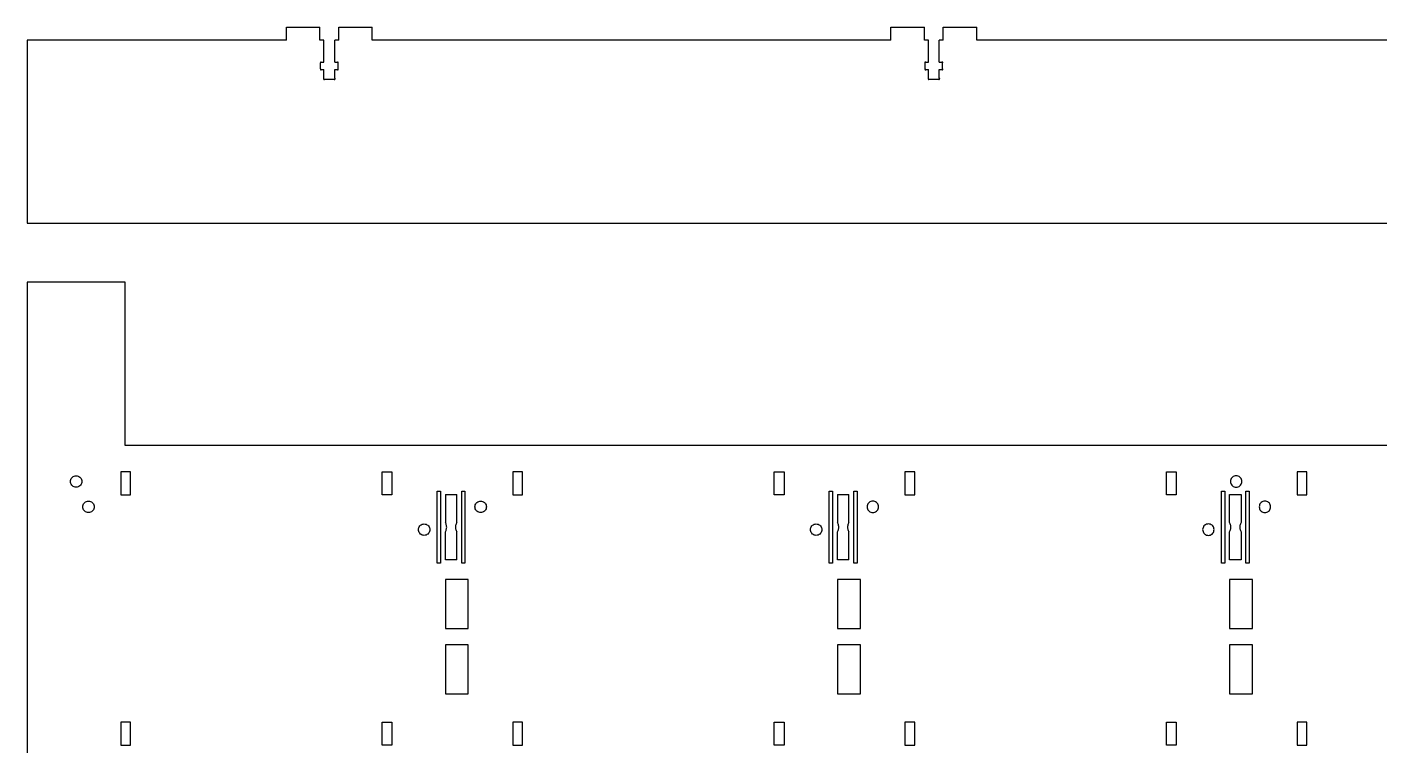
# Model space of a CAD drawing. Extents: x 0 to 1890, y 0 to 1229.
# Drawn here: x 0 to 414, y 696.1 to 916 of the extents above; entities that cross this region are included whole.
import ezdxf

# ---------------------------------------------------------------- set-up
doc = ezdxf.new("R2010")
doc.units = 0
doc.layers.get('0').update_dxf_attribs({"linetype": 'CONTINUOUS'})

msp = doc.modelspace()

# ---------------------------------------------------------------- linework, layer by layer
at = {"color": 7}
for points in [[(79.366627, 911.999731), (79.366627, 915.999754)], [(79.366627, 915.999754), (89.633326, 915.999754)], [(89.633326, 911.999731), (89.633326, 915.999754)], [(95.366623, 915.999754), (105.633321, 915.999754)], [(95.366623, 911.999731), (95.366623, 915.999754)], [(264.366576, 911.999731), (105.633321, 911.999731), (105.633321, 915.999754)], [(264.366576, 915.999754), (274.633269, 915.999754)], [(264.366576, 911.999731), (264.366576, 915.999754)], [(275.036653, 905.233041), (275.83326, 905.233041), (275.83326, 911.999731), (274.633269, 911.999731), (274.633269, 915.999754)], [(280.366577, 915.999754), (290.63328, 915.999754)], [(280.366577, 911.999731), (280.366577, 915.999754)], [(449.366514, 911.999731), (290.63328, 911.999731), (290.63328, 915.999754)], [(0, 911.999731), (0, 855.999758)], [(79.366627, 911.999731), (0, 911.999731)], [(90.833325, 911.999731), (89.633326, 911.999731)], [(90.833325, 905.233041), (90.833325, 911.999731)], [(95.366623, 911.999731), (94.166624, 911.999731)], [(94.166624, 905.233041), (94.166624, 911.999731)], [(280.366577, 911.999731), (279.166559, 911.999731)], [(279.166559, 905.233041), (279.166559, 911.999731)], [(89.833324, 903.203132), (89.833324, 905.029656)], [(90.036707, 905.233041), (90.833325, 905.233041)], [(90.036707, 902.999746), (90.833325, 902.999746)], [(90.833325, 900.403312), (90.833325, 902.999746)], [(94.166624, 905.233041), (94.963242, 905.233041)], [(94.166624, 902.999746), (94.963242, 902.999746)], [(94.166624, 900.403312), (94.166624, 902.999746)], [(95.166624, 903.203132), (95.166624, 905.029656)], [(274.833267, 903.203132), (274.833267, 905.029656)], [(275.036653, 902.999746), (275.83326, 902.999746)], [(275.83326, 900.403312), (275.83326, 902.999746)], [(279.166559, 905.233041), (279.963193, 905.233041)], [(279.166559, 902.999746), (279.963193, 902.999746)], [(279.166559, 900.403312), (279.166559, 902.999746)], [(280.166578, 903.203132), (280.166578, 905.029656)], [(91.136884, 900.099755), (93.863065, 900.099755)], [(276.136843, 900.099755), (278.863003, 900.099755)], [(0, 855.999758), (739.999794, 855.999758)], [(29.999992, 837.999762), (0, 837.999762), (0, 472.999867)], [(29.999992, 787.999771), (29.999992, 837.999762)], [(709.99981, 787.999771), (29.999992, 787.999771)], [(28.654991, 779.909793), (28.654991, 772.909794), (31.654992, 772.909794)], [(31.654992, 779.909793), (28.654991, 779.909793)], [(31.654992, 772.909794), (31.654992, 779.909793)], [(108.65497, 772.909794), (108.65497, 779.909793)], [(108.65497, 779.909793), (111.654969, 779.909793), (111.654969, 772.909794)], [(148.654958, 779.909793), (148.654958, 772.909794), (151.654957, 772.909794)], [(151.654957, 779.909793), (148.654958, 779.909793)], [(151.654957, 772.909794), (151.654957, 779.909793)], [(228.654935, 772.909794), (228.654935, 779.909793)], [(228.654935, 779.909793), (231.654936, 779.909793), (231.654936, 772.909794)], [(268.654931, 779.909793), (268.654931, 772.909794), (271.654935, 772.909794)], [(271.654935, 779.909793), (268.654931, 779.909793)], [(271.654935, 772.909794), (271.654935, 779.909793)], [(348.654907, 772.909794), (348.654907, 779.909793)], [(348.654907, 779.909793), (351.654911, 779.909793), (351.654911, 772.909794)], [(388.654895, 779.909793), (388.654895, 772.909794), (391.654899, 772.909794)], [(391.654899, 779.909793), (388.654895, 779.909793)], [(391.654899, 772.909794), (391.654899, 779.909793)], [(111.654969, 772.909794), (108.65497, 772.909794)], [(125.499965, 773.999771), (126.499966, 773.999771)], [(126.499966, 751.999779), (125.499965, 751.999779), (125.499965, 773.999771)], [(126.499966, 773.999771), (126.499966, 751.999779)], [(127.999965, 772.999778), (131.499962, 772.999778)], [(127.999965, 772.999778), (127.999965, 764.469482)], [(131.499962, 764.469482), (131.499962, 772.999778)], [(132.999961, 773.999771), (133.999962, 773.999771)], [(133.999962, 751.999779), (132.999961, 751.999779), (132.999961, 773.999771)], [(133.999962, 773.999771), (133.999962, 751.999779)], [(231.654936, 772.909794), (228.654935, 772.909794)], [(245.499932, 773.999771), (246.49993, 773.999771)], [(246.49993, 751.999779), (245.499932, 751.999779), (245.499932, 773.999771)], [(246.49993, 773.999771), (246.49993, 751.999779)], [(247.999932, 772.999778), (251.499929, 772.999778)], [(247.999932, 772.999778), (247.999932, 764.469482)], [(251.499929, 764.469482), (251.499929, 772.999778)], [(252.999928, 773.999771), (253.999929, 773.999771)], [(253.999929, 751.999779), (252.999928, 751.999779), (252.999928, 773.999771)], [(253.999929, 773.999771), (253.999929, 751.999779)], [(351.654911, 772.909794), (348.654907, 772.909794)], [(365.499891, 773.999771), (366.49991, 773.999771)], [(366.49991, 751.999779), (365.499891, 751.999779), (365.499891, 773.999771)], [(366.49991, 773.999771), (366.49991, 751.999779)], [(367.999886, 772.999778), (371.499899, 772.999778)], [(367.999886, 764.469482), (367.999886, 772.999778)], [(371.499899, 772.999778), (371.499899, 764.469482)], [(372.999901, 773.999771), (373.999893, 773.999771)], [(373.999893, 751.999779), (372.999901, 751.999779), (372.999901, 773.999771)], [(373.999893, 773.999771), (373.999893, 751.999779)], [(131.499962, 752.999797), (127.999965, 752.999797), (127.999965, 761.530094)], [(131.499962, 752.999797), (131.499962, 761.530094)], [(251.499929, 752.999797), (247.999932, 752.999797), (247.999932, 761.530094)], [(251.499929, 752.999797), (251.499929, 761.530094)], [(371.499899, 761.530094), (371.499899, 752.999797), (367.999886, 752.999797)], [(367.999886, 752.999797), (367.999886, 761.530094)], [(134.999962, 746.99979), (127.999965, 746.99979), (127.999965, 731.999798)], [(134.999962, 731.999798), (134.999962, 746.99979)], [(254.999929, 746.99979), (247.999932, 746.99979), (247.999932, 731.999798)], [(254.999929, 731.999798), (254.999929, 746.99979)], [(374.999886, 746.99979), (367.999886, 746.99979), (367.999886, 731.999798)], [(374.999886, 731.999798), (374.999886, 746.99979)], [(127.999965, 731.999798), (134.999962, 731.999798)], [(247.999932, 731.999798), (254.999929, 731.999798)], [(367.999886, 731.999798), (374.999886, 731.999798)], [(134.999962, 726.999809), (127.999965, 726.999809), (127.999965, 711.99979)], [(134.999962, 711.99979), (134.999962, 726.999809)], [(254.999929, 726.999809), (247.999932, 726.999809), (247.999932, 711.99979)], [(254.999929, 711.99979), (254.999929, 726.999809)], [(374.999886, 726.999809), (367.999886, 726.999809), (367.999886, 711.99979)], [(374.999886, 711.99979), (374.999886, 726.999809)], [(127.999965, 711.99979), (134.999962, 711.99979)], [(247.999932, 711.99979), (254.999929, 711.99979)], [(367.999886, 711.99979), (374.999886, 711.99979)], [(28.654991, 703.309791), (28.654991, 696.309818), (31.654992, 696.309818)], [(31.654992, 703.309791), (28.654991, 703.309791)], [(31.654992, 696.309818), (31.654992, 703.309791)], [(108.65497, 696.309818), (108.65497, 703.309791)], [(108.65497, 703.309791), (111.654969, 703.309791), (111.654969, 696.309818)], [(148.654958, 703.309791), (148.654958, 696.309818), (151.654957, 696.309818)], [(151.654957, 703.309791), (148.654958, 703.309791)], [(151.654957, 696.309818), (151.654957, 703.309791)], [(228.654935, 696.309818), (228.654935, 703.309791)], [(228.654935, 703.309791), (231.654936, 703.309791), (231.654936, 696.309818)], [(268.654931, 703.309791), (268.654931, 696.309818), (271.654935, 696.309818)], [(271.654935, 703.309791), (268.654931, 703.309791)], [(271.654935, 696.309818), (271.654935, 703.309791)], [(348.654907, 696.309818), (348.654907, 703.309791)], [(348.654907, 703.309791), (351.654911, 703.309791), (351.654911, 696.309818)], [(388.654895, 703.309791), (388.654895, 696.309818), (391.654899, 696.309818)], [(391.654899, 703.309791), (388.654895, 703.309791)], [(391.654899, 696.309818), (391.654899, 703.309791)], [(111.654969, 696.309818), (108.65497, 696.309818)], [(231.654936, 696.309818), (228.654935, 696.309818)], [(351.654911, 696.309818), (348.654907, 696.309818)]]:
    msp.add_lwpolyline(points, dxfattribs=at)
for points in [[(16.749995, 776.999774)], [(371.7499, 776.999774)], [(20.559994, 769.219783)], [(140.55996, 769.219783)], [(260.559926, 769.219783)], [(380.559891, 769.219783)], [(123.249965, 762.239786)], [(243.249932, 762.239786)], [(363.249898, 762.239786)]]:
    msp.add_lwpolyline(points, close=True, dxfattribs=at)
for points, knots in [([(89.907767, 905.307495), (89.885951, 905.304687), (89.842789, 905.299133), (89.79007, 905.257081), (89.759179, 905.198414), (89.756599, 905.132162), (89.781231, 905.069384), (89.815834, 905.042994), (89.833324, 905.029656)], [0, 0, 0, 0, 0.064927, 0.128453, 0.193379, 0.258306, 0.321832, 0.386759, 0.386759, 0.386759, 0.386759]), ([(89.833324, 903.203132), (89.816928, 903.190851), (89.784447, 903.166522), (89.759012, 903.109245), (89.75694, 903.047676), (89.779935, 902.990059), (89.823634, 902.94636), (89.881251, 902.923364), (89.942819, 902.925436), (90.000097, 902.950869), (90.024426, 902.98335), (90.036707, 902.999746)], [0, 0, 0, 0, 0.0606, 0.120047, 0.180647, 0.241247, 0.300694, 0.361294, 0.421894, 0.481341, 0.541941, 0.541941, 0.541941, 0.541941]), ([(90.036707, 905.233041), (90.026462, 905.247158), (90.00612, 905.275192), (89.959564, 905.302075), (89.925116, 905.305679), (89.907767, 905.307495)], [0, 0, 0, 0, 0.051958, 0.103172, 0.15513, 0.15513, 0.15513, 0.15513]), ([(95.092181, 905.307495), (95.074833, 905.305679), (95.040385, 905.302075), (94.993829, 905.275192), (94.973486, 905.247158), (94.963242, 905.233041)], [0, 0, 0, 0, 0.051958, 0.103172, 0.15513, 0.15513, 0.15513, 0.15513]), ([(94.963242, 902.999746), (94.975523, 902.98335), (94.999852, 902.950869), (95.057129, 902.925436), (95.118698, 902.923364), (95.176315, 902.94636), (95.220014, 902.990059), (95.243009, 903.047676), (95.240936, 903.109245), (95.215502, 903.166522), (95.183021, 903.190851), (95.166624, 903.203132)], [0, 0, 0, 0, 0.0606, 0.120047, 0.180647, 0.241247, 0.300694, 0.361294, 0.421894, 0.481341, 0.541941, 0.541941, 0.541941, 0.541941]), ([(95.166624, 905.029656), (95.184114, 905.042994), (95.218717, 905.069384), (95.243349, 905.132162), (95.24077, 905.198414), (95.209879, 905.257081), (95.157159, 905.299133), (95.113997, 905.304687), (95.092181, 905.307495)], [0, 0, 0, 0, 0.064927, 0.128453, 0.193379, 0.258306, 0.321832, 0.386759, 0.386759, 0.386759, 0.386759]), ([(274.907721, 905.307495), (274.885904, 905.304689), (274.842741, 905.299138), (274.790017, 905.257087), (274.759123, 905.19842), (274.756541, 905.132166), (274.781173, 905.069386), (274.815777, 905.042995), (274.833267, 905.029656)], [0, 0, 0, 0, 0.064928, 0.128456, 0.193385, 0.258313, 0.321841, 0.386769, 0.386769, 0.386769, 0.386769]), ([(274.833267, 903.203132), (274.816872, 903.19085), (274.784392, 903.166521), (274.758959, 903.109244), (274.756888, 903.047676), (274.779883, 902.99006), (274.823581, 902.946362), (274.881197, 902.923367), (274.942765, 902.925438), (275.000042, 902.950871), (275.024371, 902.98335), (275.036653, 902.999746)], [0, 0, 0, 0, 0.060599, 0.120045, 0.180645, 0.241244, 0.30069, 0.361289, 0.421889, 0.481335, 0.541934, 0.541934, 0.541934, 0.541934]), ([(275.036653, 905.233041), (275.026409, 905.247158), (275.006067, 905.27519), (274.959515, 905.302072), (274.925069, 905.305678), (274.907721, 905.307495)], [0, 0, 0, 0, 0.051955, 0.103167, 0.155123, 0.155123, 0.155123, 0.155123]), ([(280.092124, 905.307495), (280.074777, 905.305678), (280.040331, 905.302072), (279.993778, 905.27519), (279.973437, 905.247158), (279.963193, 905.233041)], [0, 0, 0, 0, 0.051955, 0.103167, 0.155123, 0.155123, 0.155123, 0.155123]), ([(279.963193, 902.999746), (279.975474, 902.98335), (279.999803, 902.950871), (280.05708, 902.925438), (280.118648, 902.923367), (280.176264, 902.946362), (280.219963, 902.99006), (280.242958, 903.047676), (280.240887, 903.109244), (280.215454, 903.166521), (280.182974, 903.19085), (280.166578, 903.203132)], [0, 0, 0, 0, 0.060599, 0.120045, 0.180645, 0.241244, 0.30069, 0.361289, 0.421889, 0.481335, 0.541934, 0.541934, 0.541934, 0.541934]), ([(280.166578, 905.029656), (280.184069, 905.042995), (280.218672, 905.069386), (280.243304, 905.132166), (280.240722, 905.19842), (280.209828, 905.257087), (280.157105, 905.299138), (280.113941, 905.304689), (280.092124, 905.307495)], [0, 0, 0, 0, 0.064928, 0.128456, 0.193385, 0.258313, 0.321841, 0.386769, 0.386769, 0.386769, 0.386769]), ([(90.833325, 900.403312), (90.808851, 900.384982), (90.760371, 900.348671), (90.722408, 900.263181), (90.719315, 900.171285), (90.753637, 900.085288), (90.818861, 900.020064), (90.904858, 899.985743), (90.996754, 899.988837), (91.082243, 900.026801), (91.118554, 900.075282), (91.136884, 900.099755)], [0, 0, 0, 0, 0.09045, 0.179178, 0.269628, 0.360077, 0.448806, 0.539255, 0.629705, 0.718433, 0.808883, 0.808883, 0.808883, 0.808883]), ([(93.863065, 900.099755), (93.881395, 900.075282), (93.917705, 900.026801), (94.003195, 899.988837), (94.09509, 899.985743), (94.181088, 900.020064), (94.246312, 900.085288), (94.280634, 900.171285), (94.277541, 900.263181), (94.239577, 900.348671), (94.191097, 900.384982), (94.166624, 900.403312)], [0, 0, 0, 0, 0.09045, 0.179178, 0.269628, 0.360077, 0.448806, 0.539255, 0.629705, 0.718433, 0.808883, 0.808883, 0.808883, 0.808883]), ([(275.83326, 900.403312), (275.808792, 900.384979), (275.760322, 900.348662), (275.722373, 900.263174), (275.71929, 900.171286), (275.753615, 900.085298), (275.818837, 900.020083), (275.904827, 899.985765), (275.996715, 899.988856), (276.0822, 900.026812), (276.118512, 900.075286), (276.136843, 900.099755)], [0, 0, 0, 0, 0.090443, 0.179164, 0.269606, 0.360049, 0.44877, 0.539213, 0.629655, 0.718377, 0.808819, 0.808819, 0.808819, 0.808819]), ([(278.863003, 900.099755), (278.881332, 900.075281), (278.917643, 900.0268), (279.003133, 899.988835), (279.095029, 899.985741), (279.181028, 900.020062), (279.246252, 900.085287), (279.280574, 900.171285), (279.27748, 900.263181), (279.239514, 900.348672), (279.191033, 900.384982), (279.166559, 900.403312)], [0, 0, 0, 0, 0.090451, 0.179179, 0.26963, 0.360081, 0.448809, 0.53926, 0.629711, 0.718439, 0.80889, 0.80889, 0.80889, 0.80889]), ([(16.749995, 776.999774), (16.729086, 777.204375), (16.687568, 777.610648), (16.365451, 778.147544), (15.893818, 778.546712), (15.309789, 778.758418), (14.690069, 778.758418), (14.106858, 778.546712), (13.631958, 778.147544), (13.321977, 777.610648), (13.213747, 776.999774), (13.321977, 776.388901), (13.631958, 775.852005), (14.106858, 775.452837), (14.690069, 775.241131), (15.309789, 775.241131), (15.893818, 775.452837), (16.365451, 775.852005), (16.687568, 776.388901), (16.729086, 776.795174), (16.749995, 776.999774)], [0, 0, 0, 0, 0.610687, 1.212634, 1.823321, 2.434008, 3.035956, 3.646643, 4.25733, 4.859277, 5.469964, 6.080651, 6.682598, 7.293285, 7.903972, 8.505919, 9.116606, 9.727294, 10.329241, 10.939928, 10.939928, 10.939928, 10.939928]), ([(371.749904, 776.999774), (371.728993, 777.204375), (371.68747, 777.610648), (371.365353, 778.147544), (370.893719, 778.546712), (370.30969, 778.758417), (369.68997, 778.758417), (369.106759, 778.546712), (368.63186, 778.147544), (368.321878, 777.610648), (368.213647, 776.999774), (368.321881, 776.388901), (368.631863, 775.852005), (369.106762, 775.452837), (369.689973, 775.241132), (370.309694, 775.241132), (370.893723, 775.452837), (371.365356, 775.852005), (371.687473, 776.388901), (371.728991, 776.795174), (371.7499, 776.999774)], [0, 0, 0, 0, 0.610688, 1.212636, 1.823323, 2.43401, 3.035957, 3.646644, 4.257331, 4.859278, 5.469965, 6.080653, 6.6826, 7.293288, 7.903975, 8.505922, 9.116609, 9.727296, 10.329243, 10.93993, 10.93993, 10.93993, 10.93993]), ([(20.559994, 769.219783), (20.539085, 769.424384), (20.497567, 769.830657), (20.17545, 770.367553), (19.703817, 770.766721), (19.119788, 770.978426), (18.500067, 770.978426), (17.916856, 770.766721), (17.441957, 770.367553), (17.131976, 769.830657), (17.023746, 769.219783), (17.131976, 768.60891), (17.441957, 768.072014), (17.916856, 767.672845), (18.500067, 767.46114), (19.119788, 767.46114), (19.703817, 767.672845), (20.17545, 768.072014), (20.497567, 768.60891), (20.539085, 769.015183), (20.559994, 769.219783)], [0, 0, 0, 0, 0.610687, 1.212634, 1.823321, 2.434008, 3.035955, 3.646643, 4.25733, 4.859277, 5.469964, 6.080651, 6.682598, 7.293285, 7.903972, 8.505919, 9.116606, 9.727293, 10.329241, 10.939928, 10.939928, 10.939928, 10.939928]), ([(140.55996, 769.219783), (140.539233, 769.42454), (140.498078, 769.831121), (140.176105, 770.368604), (139.704339, 770.768256), (139.119962, 770.980238), (138.499827, 770.980238), (137.916261, 770.768256), (137.441257, 770.368604), (137.131313, 769.831121), (137.024029, 769.219783), (137.131313, 768.608446), (137.441257, 768.070963), (137.916261, 767.67131), (138.499827, 767.459329), (139.119962, 767.459329), (139.704339, 767.67131), (140.176105, 768.070963), (140.498078, 768.608446), (140.539233, 769.015026), (140.55996, 769.219783)], [0, 0, 0, 0, 0.611087, 1.213417, 1.824503, 2.43559, 3.03792, 3.649007, 4.260093, 4.862423, 5.47351, 6.084596, 6.686927, 7.298013, 7.9091, 8.51143, 9.122517, 9.733603, 10.335933, 10.94702, 10.94702, 10.94702, 10.94702]), ([(260.559927, 769.219783), (260.539018, 769.424384), (260.497499, 769.830657), (260.175382, 770.367553), (259.703749, 770.766721), (259.11972, 770.978426), (258.499999, 770.978426), (257.916788, 770.766721), (257.441889, 770.367553), (257.131908, 769.830657), (257.023677, 769.219783), (257.131908, 768.60891), (257.441889, 768.072014), (257.916789, 767.672845), (258.5, 767.46114), (259.11972, 767.46114), (259.703749, 767.672845), (260.175382, 768.072014), (260.497499, 768.60891), (260.539018, 769.015183), (260.559926, 769.219783)], [0, 0, 0, 0, 0.610687, 1.212634, 1.823321, 2.434008, 3.035956, 3.646643, 4.25733, 4.859277, 5.469964, 6.080651, 6.682598, 7.293285, 7.903972, 8.505919, 9.116607, 9.727294, 10.329241, 10.939928, 10.939928, 10.939928, 10.939928]), ([(380.559891, 769.219783), (380.539457, 769.424789), (380.498881, 769.831858), (380.177134, 770.370275), (379.705173, 770.770698), (379.120182, 770.98312), (378.499614, 770.98312), (377.914623, 770.770698), (377.442662, 770.370275), (377.120915, 769.831858), (377.080339, 769.424789), (377.059904, 769.219783)], [0, 0, 0, 0, 0.611722, 1.214662, 1.826384, 2.438106, 3.041046, 3.652768, 4.26449, 4.86743, 5.479152, 5.479152, 5.479152, 5.479152]), ([(377.059904, 769.219783), (377.080339, 769.014777), (377.120915, 768.607708), (377.442662, 768.069291), (377.914623, 767.668868), (378.499614, 767.456446), (379.120182, 767.456446), (379.705173, 767.668868), (380.177134, 768.069291), (380.498881, 768.607708), (380.539457, 769.014777), (380.559891, 769.219783)], [0, 0, 0, 0, 0.611722, 1.214662, 1.826384, 2.438106, 3.041046, 3.652768, 4.26449, 4.86743, 5.479152, 5.479152, 5.479152, 5.479152]), ([(123.249965, 762.239786), (123.229239, 762.444543), (123.188083, 762.851123), (122.86611, 763.388606), (122.394344, 763.788259), (121.809968, 764.00024), (121.189832, 764.00024), (120.606266, 763.788259), (120.131263, 763.388606), (119.821318, 762.851123), (119.714035, 762.239786), (119.821318, 761.628448), (120.131263, 761.090965), (120.606266, 760.691313), (121.189832, 760.479331), (121.809968, 760.479331), (122.394344, 760.691313), (122.86611, 761.090965), (123.188083, 761.628448), (123.229239, 762.035029), (123.249965, 762.239786)], [0, 0, 0, 0, 0.611087, 1.213417, 1.824503, 2.43559, 3.03792, 3.649007, 4.260093, 4.862423, 5.47351, 6.084596, 6.686927, 7.298013, 7.9091, 8.51143, 9.122517, 9.733603, 10.335933, 10.94702, 10.94702, 10.94702, 10.94702]), ([(127.999965, 761.530094), (128.142398, 761.844226), (128.425169, 762.467868), (128.425169, 763.531708), (128.142398, 764.15535), (127.999965, 764.469482)], [0, 0, 0, 0, 1.027168, 2.039221, 3.066389, 3.066389, 3.066389, 3.066389]), ([(131.499962, 764.469482), (131.357529, 764.15535), (131.074758, 763.531708), (131.074758, 762.467868), (131.357529, 761.844226), (131.499962, 761.530094)], [0, 0, 0, 0, 1.027168, 2.039221, 3.066389, 3.066389, 3.066389, 3.066389]), ([(243.249932, 762.239786), (243.229023, 762.444386), (243.187504, 762.850659), (242.865388, 763.387555), (242.393754, 763.786723), (241.809725, 763.998429), (241.190005, 763.998429), (240.606794, 763.786723), (240.131895, 763.387555), (239.821913, 762.850659), (239.713683, 762.239786), (239.821913, 761.628912), (240.131895, 761.092016), (240.606794, 760.692848), (241.190005, 760.481143), (241.809726, 760.481143), (242.393755, 760.692848), (242.865388, 761.092016), (243.187504, 761.628912), (243.229023, 762.035185), (243.249932, 762.239786)], [0, 0, 0, 0, 0.610687, 1.212634, 1.823321, 2.434008, 3.035956, 3.646643, 4.25733, 4.859277, 5.469964, 6.080651, 6.682598, 7.293285, 7.903972, 8.505919, 9.116607, 9.727294, 10.329241, 10.939928, 10.939928, 10.939928, 10.939928]), ([(247.999932, 761.530094), (248.142365, 761.844226), (248.425136, 762.467868), (248.425136, 763.531708), (248.142365, 764.15535), (247.999932, 764.469482)], [0, 0, 0, 0, 1.027168, 2.039221, 3.066389, 3.066389, 3.066389, 3.066389]), ([(251.499929, 764.469482), (251.357496, 764.15535), (251.074725, 763.531708), (251.074725, 762.467868), (251.357496, 761.844226), (251.499929, 761.530094)], [0, 0, 0, 0, 1.027168, 2.039221, 3.066389, 3.066389, 3.066389, 3.066389]), ([(363.249902, 762.239786), (363.228991, 762.444386), (363.187469, 762.850659), (362.865351, 763.387555), (362.393718, 763.786723), (361.809688, 763.998429), (361.189968, 763.998429), (360.606757, 763.786723), (360.131858, 763.387555), (359.821876, 762.850659), (359.713645, 762.239785), (359.821879, 761.628912), (360.131861, 761.092016), (360.60676, 760.692848), (361.189971, 760.481143), (361.809692, 760.481143), (362.393721, 760.692848), (362.865354, 761.092016), (363.187471, 761.628912), (363.228989, 762.035185), (363.249898, 762.239786)], [0, 0, 0, 0, 0.610688, 1.212636, 1.823323, 2.43401, 3.035957, 3.646645, 4.257332, 4.859279, 5.469966, 6.080653, 6.682601, 7.293288, 7.903975, 8.505922, 9.116609, 9.727296, 10.329244, 10.939931, 10.939931, 10.939931, 10.939931]), ([(367.999886, 761.530094), (368.142319, 761.844226), (368.42509, 762.467868), (368.42509, 763.531708), (368.142319, 764.15535), (367.999886, 764.469482)], [0, 0, 0, 0, 1.027168, 2.039221, 3.066389, 3.066389, 3.066389, 3.066389]), ([(371.499899, 764.469482), (371.357465, 764.15535), (371.074695, 763.531708), (371.074695, 762.467868), (371.357465, 761.844226), (371.499899, 761.530094)], [0, 0, 0, 0, 1.027168, 2.039221, 3.066389, 3.066389, 3.066389, 3.066389])]:
    msp.add_open_spline(points, degree=3, knots=knots, dxfattribs=at)

doc.saveas('drawing.dxf')
